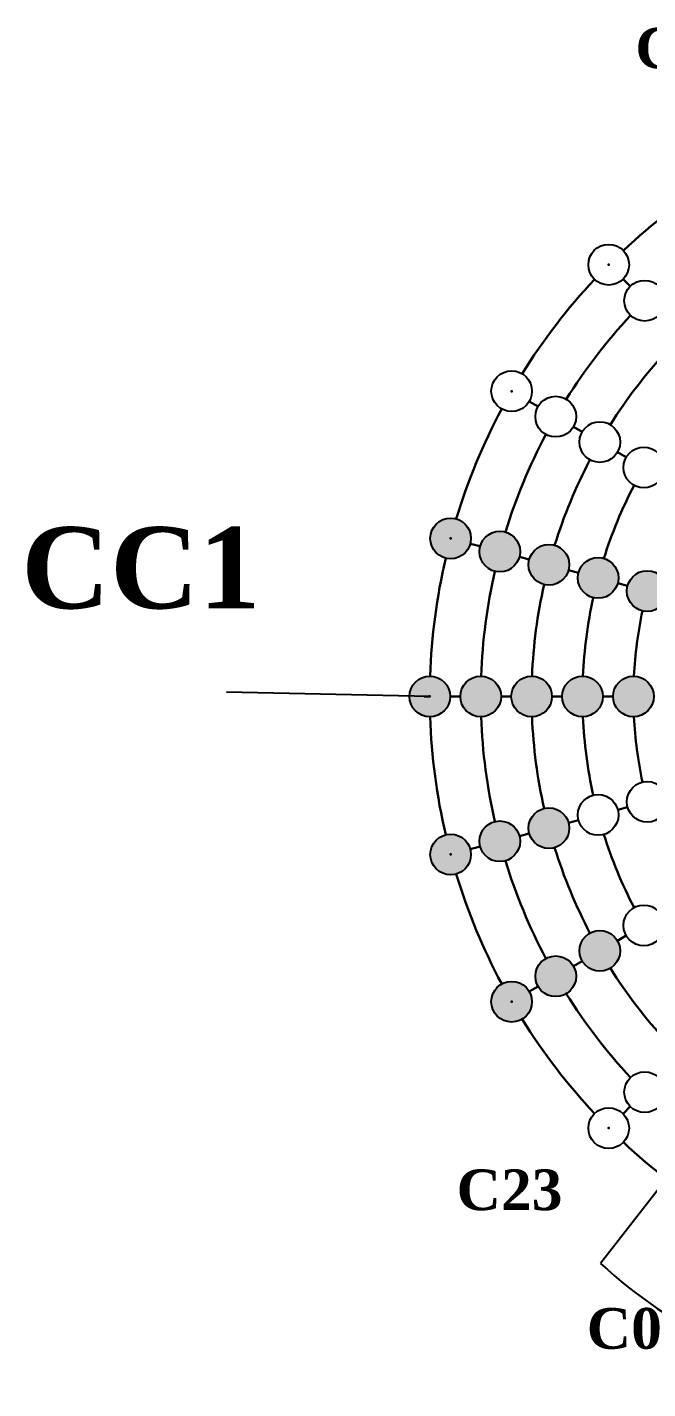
# Model space of a CAD drawing. Header units: inches. Extents: x 53 to 275, y 28 to 179.
# Drawn here: x 230.36 to 245.6, y 89.16 to 122.61 of the extents above; entities that cross this region are included whole.
import ezdxf

# ---------------------------------------------------------------- set-up
doc = ezdxf.new("R2010")
doc.units = ezdxf.units.IN
doc.header["$MEASUREMENT"] = 0

msp = doc.modelspace()

# ---------------------------------------------------------------- hatches: boundary and pattern name
h = msp.add_hatch(color=4)
h.set_gradient(color1=(240, 228, 15), color2=(240, 228, 15), one_color=1, tint=0.5)
h.paths.add_polyline_path([(257.368, 112.203, 1), (256.368, 112.203, 1)])
h.paths.add_polyline_path([(257.692, 113.411, 1), (256.692, 113.411, 1)])
h.paths.add_polyline_path([(258.015, 114.618, 1), (257.015, 114.618, 1)])
h.paths.add_polyline_path([(258.339, 115.826, 1), (257.339, 115.826, 1)])
h.paths.add_polyline_path([(258.662, 117.033, 1), (257.662, 117.033, 1)])
h.paths.add_polyline_path([(258.986, 118.24, 1), (257.986, 118.24, 1)])
h.paths.add_polyline_path([(259.633, 120.655, 1), (258.633, 120.655, 1)])
h.paths.add_polyline_path([(259.309, 119.448, 1), (258.309, 119.448, 1)])
h.paths.add_polyline_path([(255.751, 121.166, 1), (254.751, 121.166, 1)])
h.paths.add_polyline_path([(255.751, 119.916, 1), (254.751, 119.916, 1)])
h.paths.add_polyline_path([(255.751, 118.666, 1), (254.751, 118.666, 1)])
h.paths.add_polyline_path([(255.751, 117.416, 1), (254.751, 117.416, 1)])
h.paths.add_polyline_path([(255.751, 116.166, 1), (254.751, 116.166, 1)])
h.paths.add_polyline_path([(255.751, 114.916, 1), (254.751, 114.916, 1)])
h.paths.add_polyline_path([(255.751, 113.666, 1), (254.751, 113.666, 1)])
h.paths.add_polyline_path([(255.751, 112.416, 1), (254.751, 112.416, 1)])
h.paths.add_polyline_path([(251.868, 120.655, 1), (250.868, 120.655, 1)])
h.paths.add_polyline_path([(252.192, 119.448, 1), (251.192, 119.448, 1)])
h.paths.add_polyline_path([(252.515, 118.24, 1), (251.515, 118.24, 1)])
h.paths.add_polyline_path([(249.501, 116.992, 1), (248.501, 116.992, 1)])
h.paths.add_polyline_path([(248.876, 118.074, 1), (247.876, 118.074, 1)])
h.paths.add_polyline_path([(248.251, 119.157, 1), (247.251, 119.157, 1)])
h.paths.add_polyline_path([(241.262, 110.049, 1), (240.262, 110.049, 1)])
h.paths.add_polyline_path([(242.469, 109.725, 1), (241.469, 109.725, 1)])
h.paths.add_polyline_path([(243.676, 109.402, 1), (242.676, 109.402, 1)])
h.paths.add_polyline_path([(244.884, 109.078, 1), (243.884, 109.078, 1)])
h.paths.add_polyline_path([(246.091, 108.755, 1), (245.091, 108.755, 1)])
h.paths.add_polyline_path([(247.299, 108.431, 1), (246.299, 108.431, 1)])
h.paths.add_polyline_path([(248.506, 108.107, 1), (247.506, 108.107, 1)])
h.paths.add_polyline_path([(249.714, 107.784, 1), (248.714, 107.784, 1)])
h.paths.add_polyline_path([(249.501, 106.166, 1), (248.501, 106.166, 1)])
h.paths.add_polyline_path([(248.251, 106.166, 1), (247.251, 106.166, 1)])
h.paths.add_polyline_path([(247.001, 106.166, 1), (246.001, 106.166, 1)])
h.paths.add_polyline_path([(245.751, 106.166, 1), (244.751, 106.166, 1)])
h.paths.add_polyline_path([(244.501, 106.166, 1), (243.501, 106.166, 1)])
h.paths.add_polyline_path([(243.251, 106.166, 1), (242.251, 106.166, 1)])
h.paths.add_polyline_path([(242.001, 106.166, 1), (241.001, 106.166, 1)])
h.paths.add_polyline_path([(240.751, 106.166, 1), (239.751, 106.166, 1)])
h.paths.add_polyline_path([(244.925, 99.916, 1), (243.925, 99.916, 1)])
h.paths.add_polyline_path([(243.843, 99.291, 1), (242.843, 99.291, 1)])
h.paths.add_polyline_path([(242.76, 98.666, 1), (241.76, 98.666, 1)])
h.paths.add_polyline_path([(241.262, 102.284, 1), (240.262, 102.284, 1)])
h.paths.add_polyline_path([(242.469, 102.608, 1), (241.469, 102.608, 1)])
h.paths.add_polyline_path([(243.676, 102.931, 1), (242.676, 102.931, 1)])
h.paths.add_polyline_path([(251.868, 91.677, 1), (250.868, 91.677, 1)])
h.paths.add_polyline_path([(252.192, 92.885, 1), (251.192, 92.885, 1)])
h.paths.add_polyline_path([(252.515, 94.092, 1), (251.515, 94.092, 1)])
h.paths.add_polyline_path([(252.839, 95.3, 1), (251.839, 95.3, 1)])
h.paths.add_polyline_path([(253.162, 96.507, 1), (252.162, 96.507, 1)])
h.paths.add_polyline_path([(253.486, 97.714, 1), (252.486, 97.714, 1)])
h.paths.add_polyline_path([(253.809, 98.922, 1), (252.809, 98.922, 1)])
h.paths.add_polyline_path([(254.133, 100.129, 1), (253.133, 100.129, 1)])
h.paths.add_polyline_path([(255.751, 99.916, 1), (254.751, 99.916, 1)])
h.paths.add_polyline_path([(255.751, 98.666, 1), (254.751, 98.666, 1)])
h.paths.add_polyline_path([(255.751, 97.416, 1), (254.751, 97.416, 1)])
h.paths.add_polyline_path([(255.751, 96.166, 1), (254.751, 96.166, 1)])
h.paths.add_polyline_path([(255.751, 94.916, 1), (254.751, 94.916, 1)])
h.paths.add_polyline_path([(255.751, 93.666, 1), (254.751, 93.666, 1)])
h.paths.add_polyline_path([(255.751, 92.416, 1), (254.751, 92.416, 1)])
h.paths.add_polyline_path([(255.751, 91.166, 1), (254.751, 91.166, 1)])
h.paths.add_polyline_path([(259.633, 91.677, 1), (258.633, 91.677, 1)])
h.paths.add_polyline_path([(259.309, 92.885, 1), (258.309, 92.885, 1)])
h.paths.add_polyline_path([(258.986, 94.092, 1), (257.986, 94.092, 1)])
h.paths.add_polyline_path([(262.001, 95.341, 1), (261.001, 95.341, 1)])
h.paths.add_polyline_path([(262.626, 94.258, 1), (261.626, 94.258, 1)])
h.paths.add_polyline_path([(263.251, 93.176, 1), (262.251, 93.176, 1)])
h.paths.add_polyline_path([(262.001, 106.166, 1), (261.001, 106.166, 1)])
h.paths.add_polyline_path([(263.251, 106.166, 1), (262.251, 106.166, 1)])
h.paths.add_polyline_path([(264.501, 106.166, 1), (263.501, 106.166, 1)])
h.paths.add_polyline_path([(265.751, 106.166, 1), (264.751, 106.166, 1)])
h.paths.add_polyline_path([(267.001, 106.166, 1), (266.001, 106.166, 1)])
h.paths.add_polyline_path([(268.251, 106.166, 1), (267.251, 106.166, 1)])
h.paths.add_polyline_path([(269.501, 106.166, 1), (268.501, 106.166, 1)])
h.paths.add_polyline_path([(270.751, 106.166, 1), (269.751, 106.166, 1)])
h.paths.add_polyline_path([(270.239, 102.284, 1), (269.239, 102.284, 1)])
h.paths.add_polyline_path([(269.032, 102.608, 1), (268.032, 102.608, 1)])
h.paths.add_polyline_path([(267.825, 102.931, 1), (266.825, 102.931, 1)])
h.paths.add_polyline_path([(266.617, 103.255, 1), (265.617, 103.255, 1)])
h.paths.add_polyline_path([(265.41, 103.578, 1), (264.41, 103.578, 1)])
h.paths.add_polyline_path([(264.202, 103.902, 1), (263.202, 103.902, 1)])
h.paths.add_polyline_path([(262.995, 104.225, 1), (261.995, 104.225, 1)])
h.paths.add_polyline_path([(261.788, 104.549, 1), (260.788, 104.549, 1)])
h.paths.add_polyline_path([(268.741, 113.666, 1), (267.741, 113.666, 1)])
h.paths.add_polyline_path([(267.658, 113.041, 1), (266.658, 113.041, 1)])
h.paths.add_polyline_path([(266.576, 112.416, 1), (265.576, 112.416, 1)])
h.paths.add_polyline_path([(267.825, 109.402, 1), (266.825, 109.402, 1)])
h.paths.add_polyline_path([(269.032, 109.725, 1), (268.032, 109.725, 1)])
h.paths.add_polyline_path([(270.239, 110.049, 1), (269.239, 110.049, 1)])

# ---------------------------------------------------------------- linework, layer by layer
at = {"lineweight": 30}
for p, q in [((244.998, 116.419), (245.174, 116.243)), ((242.91, 113.291), (242.693, 113.416)), ((243.992, 112.666), (243.776, 112.791)), ((245.075, 112.041), (244.858, 112.166)), ((241.486, 109.855), (241.245, 109.919)), ((242.694, 109.531), (242.452, 109.596)), ((243.901, 109.207), (243.659, 109.272)), ((245.108, 108.884), (244.867, 108.949)), ((240.114, 106.166), (240.251, 106.166)), ((240.751, 106.166), (241.001, 106.166)), ((242.001, 106.166), (242.251, 106.166)), ((243.251, 106.166), (243.501, 106.166)), ((244.501, 106.166), (244.751, 106.166)), ((244.867, 103.384), (245.108, 103.449)), ((243.659, 103.061), (243.901, 103.125)), ((242.452, 102.737), (242.694, 102.802)), ((241.245, 102.413), (241.486, 102.478)), ((244.858, 100.166), (245.075, 100.291)), ((243.776, 99.541), (243.992, 99.666)), ((242.693, 98.916), (242.91, 99.041)), ((245.174, 96.09), (244.998, 95.913))]:
    msp.add_line(p, q, dxfattribs=at)
at = {"color": 4}
msp.add_line((240.251, 106.166), (235.257, 106.269), dxfattribs=at)
at = {"color": 1}
msp.add_line((255.251, 106.161), (244.445, 92.232), dxfattribs=at)
at = {"color": 4}
for centre in [(244.644, 116.773), (245.528, 115.889), (242.26, 113.666), (243.343, 113.041), (244.425, 112.416), (245.508, 111.791), (240.762, 110.049), (241.969, 109.725), (243.176, 109.402), (244.384, 109.078), (245.591, 108.755), (240.251, 106.166), (241.501, 106.166), (242.751, 106.166), (244.001, 106.166), (245.251, 106.166), (245.591, 103.578), (244.384, 103.255), (243.176, 102.931), (241.969, 102.608), (240.762, 102.284), (245.508, 100.541), (244.425, 99.916), (243.343, 99.291), (242.26, 98.666), (245.528, 96.444), (244.644, 95.56)]:
    msp.add_circle(centre, 0.5, dxfattribs=at)
at = {"lineweight": 30}
for radius, start, end in [(15, 121.9099, 133.0901), (15, 136.9099, 148.0901), (13.75, 137.0836, 147.9164), (12.5, 137.292, 147.708), (15, 151.9099, 163.0901), (13.75, 152.0836, 162.9164), (12.5, 152.292, 162.708), (11.25, 152.5467, 162.4533), (15, 166.9099, 178.0901), (13.75, 167.0836, 177.9164), (12.5, 167.292, 177.708), (11.25, 167.5467, 177.4533), (10, 167.8651, 177.1349), (15, 181.9099, 193.0901), (13.75, 182.0836, 192.9164), (12.5, 182.292, 192.708), (11.25, 182.5467, 192.4533), (10, 182.8651, 192.1349), (11.25, 197.5467, 207.4533), (12.5, 197.292, 207.708), (13.75, 197.0836, 207.9164), (15, 196.9099, 208.0901), (12.5, 212.292, 222.708), (13.75, 212.0836, 222.9164), (15, 211.9099, 223.0901), (15, 226.9099, 238.0901)]:
    msp.add_arc((255.251, 106.166), radius, start, end, dxfattribs=at)
at = {"color": 1}
msp.add_arc((252.842, 101.424), 12.45, 227.5894, 260.1793, dxfattribs=at)
at = {"lineweight": 30}
for p in [(244.644, 116.773), (242.26, 113.666), (240.762, 110.049), (240.251, 106.166), (240.762, 102.284), (242.26, 98.666), (244.644, 95.56)]:
    msp.add_point(p, dxfattribs=at)

# ---------------------------------------------------------------- texts
at = {"color": 1, "attachment_point": 1}
for s, insert, char_height, width in [('{\\fTimes New Roman|b1|i0|c0|p18;C16}', (245.296, 122.597), 1, 2.68846), ('{\\fTimes New Roman|b1|i0|c0|p18;CC1}', (230.216, 110.33), 2, 5.46482), ('{\\fTimes New Roman|b1|i0|c0|p18;C23}', (240.907, 94.546), 1, 3.08995), ('{\\fTimes New Roman|b1|i0|c0|p18;C0}', (244.105, 91.14), 1, 1.78792)]:
    msp.add_mtext(s, dxfattribs=dict(at, insert=insert, char_height=char_height, width=width))

doc.saveas('drawing.dxf')
